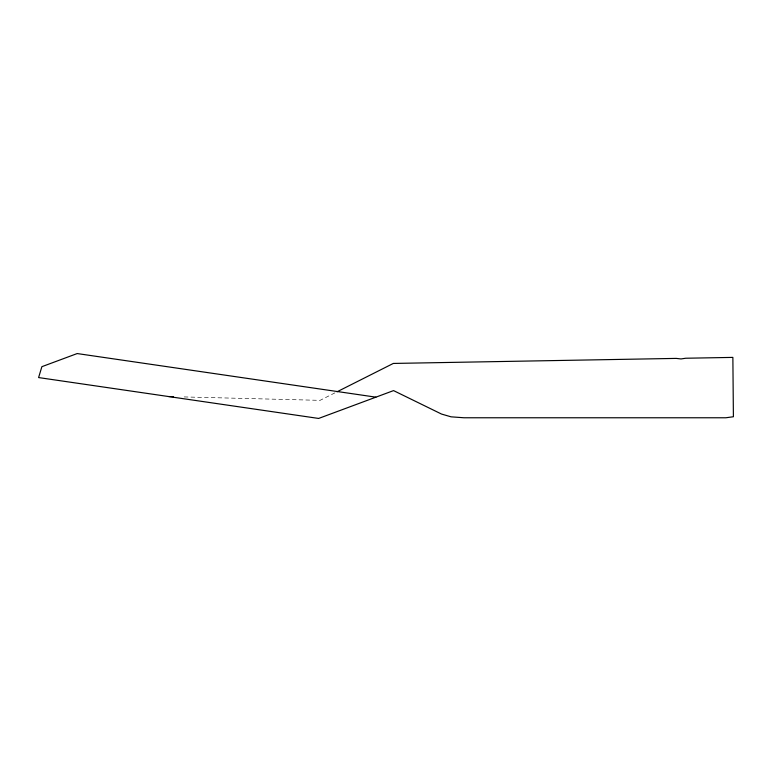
<?xml version="1.0" encoding="UTF-8"?>
<svg xmlns="http://www.w3.org/2000/svg" width="772" height="772" viewBox="0 0 772 772"><rect width="100%" height="100%" fill="white"/><g stroke="black" fill="none" stroke-linecap="round" stroke-linejoin="round"><path stroke-width="0.58" stroke-dasharray="3.86 2.9" d="M334.923 392.861L320.052 400.35L183.07 396.904"/><path stroke-width="1.16" d="M337.046 391.79L393.315 363.438L676.282 358.401L681 358.941L685.71 358.237L732.869 357.397L733.4 416.745L725.863 417.768L463.991 417.768L451.08 416.832L441.555 414.072L393.556 390.603L318.633 418.443L38.6 377.566L41.881 366.681L77.19 353.557L375.896 397.165M168.653 396.547L173.459 396.663"/></g></svg>
